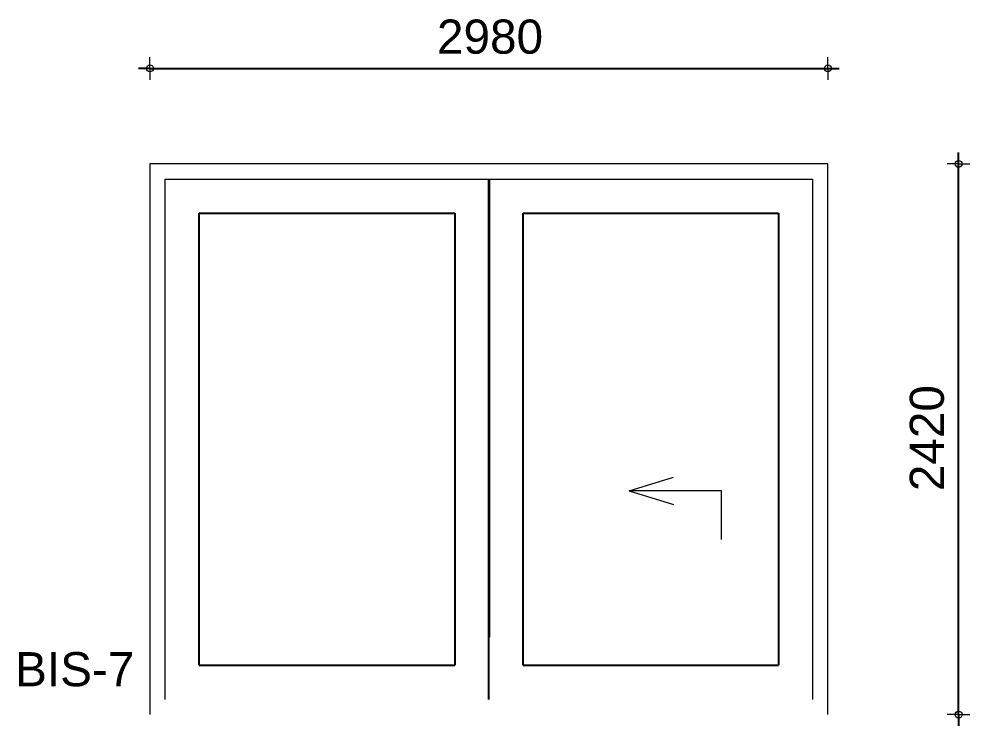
# Model space of a CAD drawing. Header units: millimetres. Extents: x 0 to 1200, y 0 to 841.
# Drawn here: x 274.67 to 316.47, y 556.11 to 587.17 of the extents above; entities that cross this region are included whole.
import ezdxf

# ---------------------------------------------------------------- set-up
doc = ezdxf.new("R2010")
doc.units = ezdxf.units.MM
doc.layers.add('Standard', color=7, linetype='Continuous', lineweight=25)
doc.styles.add('ARIAL', font='arial.ttf')

msp = doc.modelspace()

# ---------------------------------------------------------------- linework, layer by layer
at = {"layer": 'Standard', "color": 7, "linetype": 'Continuous', "lineweight": 18}
for p, q in [((280.426, 585.001), (280.426, 585.501)), ((310.226, 585.001), (310.226, 585.501)), ((280.426, 585.001), (280.426, 584.501)), ((310.226, 585.001), (310.226, 584.501)), ((315.973, 580.805), (315.473, 580.805)), ((315.973, 580.805), (316.473, 580.805)), ((315.973, 556.605), (315.473, 556.605)), ((315.973, 556.605), (316.473, 556.605))]:
    msp.add_line(p, q, dxfattribs=at)
at = {"layer": 'Standard', "color": 7, "linetype": 'Continuous', "lineweight": -3}
for p, q in [((280.426, 585.001), (279.926, 585.001)), ((280.426, 585.001), (291.77, 585.001)), ((291.77, 585.001), (310.226, 585.001)), ((310.226, 585.001), (310.726, 585.001)), ((315.973, 580.805), (315.973, 581.305)), ((315.973, 556.605), (315.973, 580.805)), ((315.973, 556.605), (315.973, 556.105))]:
    msp.add_line(p, q, dxfattribs=at)
at = {"layer": 'Standard', "color": 36, "linetype": 'Continuous', "lineweight": 18}
for p, q in [((310.226, 580.805), (280.426, 580.805)), ((280.426, 580.805), (280.426, 556.605)), ((310.226, 556.605), (310.226, 580.805))]:
    msp.add_line(p, q, dxfattribs=at)
at = {"layer": 'Standard', "color": 51, "linetype": 'Continuous', "lineweight": 18}
for p, q in [((281.096, 580.135), (309.556, 580.135)), ((281.096, 557.275), (281.096, 580.135)), ((309.556, 580.135), (309.556, 557.275))]:
    msp.add_line(p, q, dxfattribs=at)
at = {"layer": 'Standard', "color": 51, "linetype": 'Continuous', "lineweight": -3}
for p, q in [((295.321, 557.275), (295.321, 580.135)), ((295.331, 580.135), (295.331, 560.005)), ((282.596, 578.635), (293.821, 578.635)), ((282.596, 558.775), (282.596, 578.635)), ((293.821, 578.635), (293.821, 558.775)), ((296.831, 578.635), (308.056, 578.635)), ((296.831, 558.775), (296.831, 578.635)), ((308.056, 578.635), (308.056, 558.775)), ((282.596, 558.775), (293.821, 558.775)), ((296.831, 558.775), (308.056, 558.775))]:
    msp.add_line(p, q, dxfattribs=at)
at = {"layer": 'Standard', "color": 30, "linetype": 'Continuous', "lineweight": 18}
for p, q in [((301.497, 566.437), (303.446, 567.033)), ((305.549, 566.437), (301.497, 566.437)), ((301.497, 566.437), (303.446, 565.84)), ((305.549, 564.296), (305.549, 566.437))]:
    msp.add_line(p, q, dxfattribs=at)
at = {"layer": 'Standard', "color": 7, "linetype": 'Continuous', "lineweight": 18}
for centre in [(280.426, 585.001), (310.226, 585.001), (315.973, 580.805), (315.973, 556.605)]:
    msp.add_circle(centre, 0.15, dxfattribs=at)

# ---------------------------------------------------------------- texts
at = {"layer": 'Standard', "color": 7, "linetype": 'Continuous', "lineweight": 18, "insert": (293.045, 585.626), "char_height": 1.5, "width": 5.45345, "attachment_point": 7, "style": 'ARIAL'}
msp.add_mtext('\\W1.00;2980', dxfattribs=at)
at = {"layer": 'Standard', "color": 7, "linetype": 'Continuous', "lineweight": 18, "insert": (315.347, 566.424), "char_height": 1.5, "width": 5.45345, "attachment_point": 7, "rotation": 90, "style": 'ARIAL'}
msp.add_mtext('\\W1.00;2420', dxfattribs=at)
at = {"layer": 'Standard', "color": 30, "linetype": 'Continuous', "lineweight": 18, "insert": (274.499, 557.828), "char_height": 1.5, "width": 5.99872, "attachment_point": 7, "style": 'ARIAL'}
msp.add_mtext('\\W1.00;BIS-7', dxfattribs=at)

doc.saveas('drawing.dxf')
